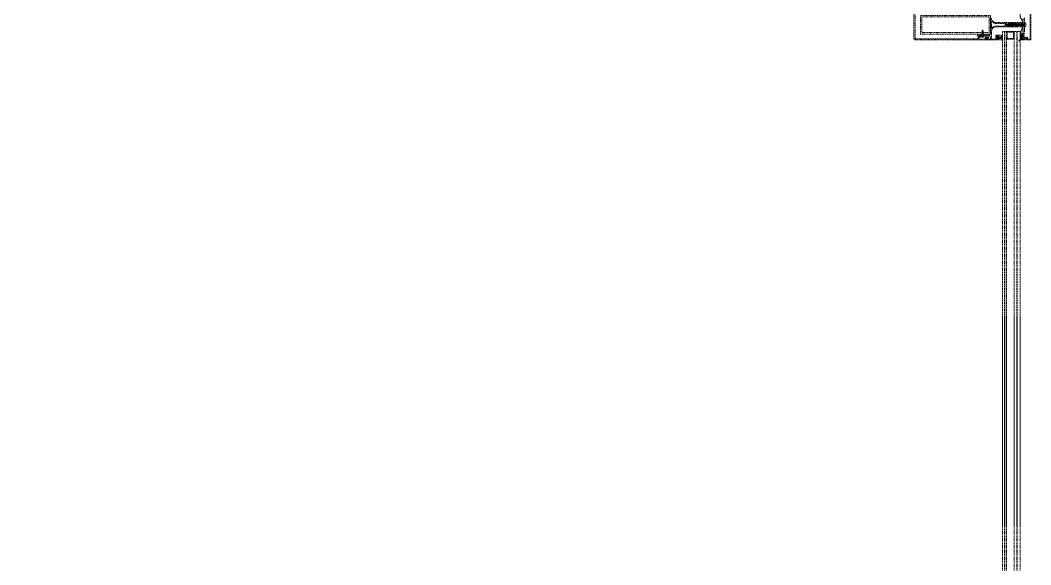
# Model space of a CAD drawing. Extents: x -1457 to 23780, y -2071 to 4205.
# Drawn here: x 16461.4 to 16677.5, y 1667.5 to 1784 of the extents above; entities that cross this region are included whole.
import ezdxf

# ---------------------------------------------------------------- set-up
doc = ezdxf.new("R2010")
doc.units = 0
doc.header["$MEASUREMENT"] = 0
doc.linetypes.add('HIDDEN', pattern=[0.375, 0.25, -0.125])
doc.layers.get('0').update_dxf_attribs({"color": 9, "lineweight": 9})
doc.layers.add('M-TEFRIS2-015', color=129, linetype='Continuous', lineweight=9)

# ---------------------------------------------------------------- blocks, each defined once
blk = doc.blocks.new('vid u')
at = {"lineweight": 5, "ltscale": 0.5}
for p, q in [((-18171.1, 6484.2), (-18170.1, 6484.5)), ((-18167.9, 6482.9), (-18171.1, 6484.2)), ((-18166.9, 6483.2), (-18171.1, 6484.2)), ((-18170.6, 6486.7), (-18169.6, 6487)), ((-18167.2, 6486), (-18170.6, 6486.7)), ((-18168.2, 6485.6), (-18170.6, 6486.7)), ((-18169.9, 6486.4), (-18170.1, 6485.9)), ((-18170.1, 6484.5), (-18170.1, 6485.8)), ((-18170.1, 6484.5), (-18166.9, 6483.2)), ((-18170.1, 6484.5), (-18166.9, 6483.2)), ((-18170.1, 6482), (-18170.1, 6483.8)), ((-18169, 6489), (-18169.6, 6487)), ((-18169.6, 6487), (-18167.2, 6486)), ((-18169, 6489), (-18168.5, 6486.6)), ((-18167.2, 6486), (-18168.2, 6485.6)), ((-18168.2, 6485.6), (-18167.9, 6485)), ((-18167.9, 6483.6), (-18167.9, 6484.9)), ((-18166.9, 6483.2), (-18167.9, 6482.9)), ((-18167.9, 6481.1), (-18167.9, 6482.9)), ((-18171.1, 6481.6), (-18170.1, 6482)), ((-18167.9, 6480.3), (-18171.1, 6481.6)), ((-18166.9, 6480.7), (-18171.1, 6481.6)), ((-18171.1, 6479.1), (-18170.1, 6479.4)), ((-18167.9, 6477.8), (-18171.1, 6479.1)), ((-18166.9, 6478.1), (-18171.1, 6479.1)), ((-18171.1, 6476.5), (-18170.1, 6476.9)), ((-18167.9, 6475.2), (-18171.1, 6476.5)), ((-18166.9, 6475.6), (-18171.1, 6476.5)), ((-18171.1, 6473.9), (-18170.1, 6474.3)), ((-18167.9, 6472.7), (-18171.1, 6473.9)), ((-18166.9, 6473), (-18171.1, 6473.9)), ((-18171.1, 6471.5), (-18170.1, 6471.9)), ((-18167.9, 6470.2), (-18171.1, 6471.5)), ((-18166.9, 6470.6), (-18171.1, 6471.5)), ((-18171.1, 6469.2), (-18170.1, 6469.6)), ((-18167.9, 6467.9), (-18171.1, 6469.2)), ((-18166.9, 6468.3), (-18171.1, 6469.2)), ((-18171.1, 6467), (-18170.1, 6467.3)), ((-18167.9, 6465.7), (-18171.1, 6467)), ((-18166.9, 6466.1), (-18171.1, 6467)), ((-18171.1, 6464.7), (-18170.1, 6465.1)), ((-18167.9, 6463.4), (-18171.1, 6464.7)), ((-18166.9, 6463.8), (-18171.1, 6464.7)), ((-18171.1, 6462.4), (-18170.1, 6462.8)), ((-18167.9, 6461.1), (-18171.1, 6462.4)), ((-18166.9, 6461.5), (-18171.1, 6462.4)), ((-18170.1, 6482), (-18166.9, 6480.7)), ((-18170.1, 6482), (-18166.9, 6480.7)), ((-18170.1, 6479.4), (-18170.1, 6481.2)), ((-18170.1, 6479.4), (-18166.9, 6478.1)), ((-18170.1, 6479.4), (-18166.9, 6478.1)), ((-18170.1, 6476.9), (-18170.1, 6478.7)), ((-18170.1, 6476.9), (-18166.9, 6475.6)), ((-18170.1, 6476.9), (-18166.9, 6475.6)), ((-18170.1, 6474.3), (-18170.1, 6476.1)), ((-18170.1, 6474.3), (-18166.9, 6473)), ((-18170.1, 6474.3), (-18166.9, 6473)), ((-18170.1, 6471.9), (-18170.1, 6473.5)), ((-18170.1, 6471.9), (-18166.9, 6470.6)), ((-18170.1, 6471.9), (-18166.9, 6470.6)), ((-18170.1, 6469.6), (-18170.1, 6471.1)), ((-18170.1, 6469.6), (-18166.9, 6468.3)), ((-18170.1, 6469.6), (-18166.9, 6468.3)), ((-18170.1, 6467.3), (-18170.1, 6468.9)), ((-18170.1, 6467.3), (-18166.9, 6466.1)), ((-18170.1, 6467.3), (-18166.9, 6466.1)), ((-18170.1, 6465.1), (-18170.1, 6466.6)), ((-18170.1, 6465.1), (-18166.9, 6463.8)), ((-18170.1, 6465.1), (-18166.9, 6463.8)), ((-18170.1, 6462.8), (-18170.1, 6464.4)), ((-18170.1, 6462.8), (-18166.9, 6461.5)), ((-18170.1, 6462.8), (-18166.9, 6461.5)), ((-18170.1, 6460.5), (-18170.1, 6462)), ((-18166.9, 6480.7), (-18167.9, 6480.3)), ((-18167.9, 6478.5), (-18167.9, 6480.3)), ((-18166.9, 6478.1), (-18167.9, 6477.8)), ((-18167.9, 6476), (-18167.9, 6477.8)), ((-18166.9, 6475.6), (-18167.9, 6475.2)), ((-18167.9, 6473.4), (-18167.9, 6475.2)), ((-18166.9, 6473), (-18167.9, 6472.7)), ((-18167.9, 6471), (-18167.9, 6472.7)), ((-18166.9, 6470.6), (-18167.9, 6470.2)), ((-18167.9, 6468.7), (-18167.9, 6470.2)), ((-18166.9, 6468.3), (-18167.9, 6467.9)), ((-18167.9, 6466.5), (-18167.9, 6467.9)), ((-18166.9, 6466.1), (-18167.9, 6465.7)), ((-18167.9, 6464.2), (-18167.9, 6465.7)), ((-18166.9, 6463.8), (-18167.9, 6463.4)), ((-18167.9, 6461.9), (-18167.9, 6463.4)), ((-18166.9, 6461.5), (-18167.9, 6461.1)), ((-18167.9, 6459.6), (-18167.9, 6461.1)), ((-18164.9, 6445.9), (-18173.1, 6445.9)), ((-18173.1, 6444.2), (-18173.1, 6445.9)), ((-18171.1, 6460.1), (-18170.1, 6460.5)), ((-18167.9, 6458.8), (-18171.1, 6460.1)), ((-18166.9, 6459.2), (-18171.1, 6460.1)), ((-18171.1, 6457.8), (-18170.1, 6458.2)), ((-18167.9, 6456.5), (-18171.1, 6457.8)), ((-18166.9, 6456.9), (-18171.1, 6457.8)), ((-18171.1, 6455.5), (-18170.1, 6455.9)), ((-18167.9, 6454.2), (-18171.1, 6455.5)), ((-18166.9, 6454.6), (-18171.1, 6455.5)), ((-18171.1, 6453.2), (-18170.1, 6453.6)), ((-18166.9, 6452.3), (-18171.1, 6453.2)), ((-18167.9, 6451.9), (-18171.1, 6453.2)), ((-18170.1, 6451.3), (-18171.1, 6450.9)), ((-18167.9, 6449.6), (-18171.1, 6450.9)), ((-18171.1, 6450.9), (-18166.9, 6450)), ((-18171.1, 6448.6), (-18170.1, 6449)), ((-18167.9, 6447.3), (-18171.1, 6448.6)), ((-18166.9, 6447.7), (-18171.1, 6448.6)), ((-18170.1, 6460.5), (-18166.9, 6459.2)), ((-18170.1, 6460.5), (-18166.9, 6459.2)), ((-18170.1, 6458.2), (-18170.1, 6459.7)), ((-18170.1, 6458.2), (-18166.9, 6456.9)), ((-18170.1, 6455.9), (-18170.1, 6457.4)), ((-18170.1, 6455.9), (-18166.9, 6454.6)), ((-18170.1, 6453.6), (-18170.1, 6455.1)), ((-18170.1, 6453.6), (-18166.9, 6452.3)), ((-18170.1, 6453.6), (-18166.9, 6452.3)), ((-18170.1, 6451.3), (-18170.1, 6452.8)), ((-18166.9, 6450), (-18170.1, 6451.3)), ((-18170.1, 6449), (-18170.1, 6450.5)), ((-18170.1, 6449), (-18166.9, 6447.7)), ((-18170.1, 6445.9), (-18170.1, 6448.2)), ((-18166.9, 6459.2), (-18167.9, 6458.8)), ((-18167.9, 6457.3), (-18167.9, 6458.8)), ((-18166.9, 6456.9), (-18167.9, 6456.5)), ((-18167.9, 6455), (-18167.9, 6456.5)), ((-18166.9, 6454.6), (-18167.9, 6454.2)), ((-18167.9, 6452.7), (-18167.9, 6454.2)), ((-18166.9, 6452.3), (-18167.9, 6451.9)), ((-18167.9, 6450.4), (-18167.9, 6451.9)), ((-18166.9, 6450), (-18167.9, 6449.6)), ((-18167.9, 6448.1), (-18167.9, 6449.6)), ((-18166.9, 6447.7), (-18167.9, 6447.3)), ((-18167.9, 6445.9), (-18167.9, 6447.3)), ((-18164.9, 6444.2), (-18164.9, 6445.9))]:
    blk.add_line(p, q, dxfattribs=at)
blk.add_lwpolyline([(-18169.6, 6442.8), (-18169.1, 6443.2), (-18168.9, 6443.2), (-18168.4, 6442.8)], dxfattribs=at)
for centre, radius, start, end in [((-18169.9, 6485.8), 0.2, 155.3251, 180), ((-18168.1, 6484.9), 0.2, 0, 19.1116), ((-18168.6, 6450.7), 7.89, 234.7573, 262.4905), ((-18169.5, 6450.7), 7.89, 277.5095, 305.2427)]:
    blk.add_arc(centre, radius, start, end, dxfattribs=at)

msp = doc.modelspace()

# ---------------------------------------------------------------- hatches: boundary and pattern name
at = {"layer": 'M-TEFRIS2-015', "linetype": 'HIDDEN', "lineweight": 0}
h = msp.add_hatch(dxfattribs=at)
h.set_pattern_fill('LINE', color=256, scale=0.666667, angle=585, style=0)
h.set_pattern_definition([(225, (16796.09187, 1837.08257), (-0.058925565, 0.058925565), [])])
edge = h.paths.add_edge_path()
edge.add_arc((16675.52, 1779.28), 0.625, 112.6612, 152.8, ccw=False)
edge.add_arc((16675.2, 1780), 0.162, -62.96, -0.1027)
edge.add_line((16675.36, 1780), (16675.36, 1780.08))
edge.add_line((16675.36, 1780.08), (16675.36, 1780.09))
edge.add_line((16675.36, 1780.09), (16675.36, 1780.1))
edge.add_line((16675.36, 1780.1), (16675.36, 1780.11))
edge.add_line((16675.36, 1780.11), (16675.36, 1780.11))
edge.add_line((16675.36, 1780.11), (16675.35, 1780.12))
edge.add_line((16675.35, 1780.12), (16675.35, 1780.13))
edge.add_line((16675.35, 1780.13), (16675.34, 1780.13))
edge.add_line((16675.34, 1780.13), (16675.34, 1780.14))
edge.add_line((16675.34, 1780.14), (16675.33, 1780.14))
edge.add_line((16675.33, 1780.14), (16675.31, 1780.14))
edge.add_line((16675.31, 1780.14), (16675.24, 1780.14))
edge.add_line((16675.24, 1780.14), (16675.23, 1780.14))
edge.add_line((16675.23, 1780.14), (16675.23, 1780.14))
edge.add_line((16675.23, 1780.14), (16675.23, 1780.14))
edge.add_line((16675.23, 1780.14), (16675.23, 1780.14))
edge.add_line((16675.23, 1780.14), (16675.22, 1780.15))
edge.add_line((16675.22, 1780.15), (16675.22, 1780.15))
edge.add_line((16675.22, 1780.15), (16675.22, 1780.15))
edge.add_line((16675.22, 1780.15), (16675.22, 1780.16))
edge.add_line((16675.22, 1780.16), (16675.22, 1780.16))
edge.add_line((16675.22, 1780.16), (16675.22, 1780.24))
edge.add_line((16675.22, 1780.24), (16675.22, 1780.24))
edge.add_line((16675.22, 1780.24), (16675.22, 1780.25))
edge.add_line((16675.22, 1780.25), (16675.22, 1780.25))
edge.add_line((16675.22, 1780.25), (16675.22, 1780.25))
edge.add_line((16675.22, 1780.25), (16675.22, 1780.26))
edge.add_line((16675.22, 1780.26), (16675.23, 1780.26))
edge.add_line((16675.23, 1780.26), (16675.23, 1780.26))
edge.add_line((16675.23, 1780.26), (16675.23, 1780.26))
edge.add_line((16675.23, 1780.26), (16675.24, 1780.26))
edge.add_line((16675.24, 1780.26), (16675.31, 1780.26))
edge.add_line((16675.31, 1780.26), (16675.32, 1780.26))
edge.add_line((16675.32, 1780.26), (16675.33, 1780.26))
edge.add_line((16675.33, 1780.26), (16675.34, 1780.27))
edge.add_line((16675.34, 1780.27), (16675.34, 1780.27))
edge.add_line((16675.34, 1780.27), (16675.35, 1780.28))
edge.add_line((16675.35, 1780.28), (16675.35, 1780.28))
edge.add_line((16675.35, 1780.28), (16675.36, 1780.29))
edge.add_line((16675.36, 1780.29), (16675.36, 1780.3))
edge.add_line((16675.36, 1780.3), (16675.36, 1780.31))
edge.add_line((16675.36, 1780.31), (16675.36, 1780.32))
edge.add_line((16675.36, 1780.32), (16675.36, 1780.33))
edge.add_line((16675.36, 1780.33), (16675.36, 1780.33))
edge.add_line((16675.36, 1780.33), (16675.35, 1780.34))
edge.add_line((16675.35, 1780.34), (16675.35, 1780.35))
edge.add_line((16675.35, 1780.35), (16675.34, 1780.35))
edge.add_line((16675.34, 1780.35), (16675.34, 1780.36))
edge.add_line((16675.34, 1780.36), (16675.33, 1780.36))
edge.add_line((16675.33, 1780.36), (16675.31, 1780.36))
edge.add_line((16675.31, 1780.36), (16675.24, 1780.36))
edge.add_line((16675.24, 1780.36), (16675.23, 1780.36))
edge.add_line((16675.23, 1780.36), (16675.23, 1780.36))
edge.add_line((16675.23, 1780.36), (16675.23, 1780.36))
edge.add_line((16675.23, 1780.36), (16675.23, 1780.36))
edge.add_line((16675.23, 1780.36), (16675.22, 1780.37))
edge.add_line((16675.22, 1780.37), (16675.22, 1780.37))
edge.add_line((16675.22, 1780.37), (16675.22, 1780.37))
edge.add_line((16675.22, 1780.37), (16675.22, 1780.38))
edge.add_line((16675.22, 1780.38), (16675.22, 1780.38))
edge.add_line((16675.22, 1780.38), (16675.22, 1780.46))
edge.add_line((16675.22, 1780.46), (16675.22, 1780.46))
edge.add_line((16675.22, 1780.46), (16675.22, 1780.47))
edge.add_line((16675.22, 1780.47), (16675.22, 1780.47))
edge.add_line((16675.22, 1780.47), (16675.22, 1780.47))
edge.add_line((16675.22, 1780.47), (16675.22, 1780.48))
edge.add_line((16675.22, 1780.48), (16675.23, 1780.48))
edge.add_line((16675.23, 1780.48), (16675.23, 1780.48))
edge.add_line((16675.23, 1780.48), (16675.23, 1780.48))
edge.add_line((16675.23, 1780.48), (16675.24, 1780.48))
edge.add_line((16675.24, 1780.48), (16675.31, 1780.48))
edge.add_line((16675.31, 1780.48), (16675.32, 1780.48))
edge.add_line((16675.32, 1780.48), (16675.33, 1780.48))
edge.add_line((16675.33, 1780.48), (16675.34, 1780.49))
edge.add_line((16675.34, 1780.49), (16675.34, 1780.49))
edge.add_line((16675.34, 1780.49), (16675.35, 1780.5))
edge.add_line((16675.35, 1780.5), (16675.35, 1780.5))
edge.add_line((16675.35, 1780.5), (16675.36, 1780.51))
edge.add_line((16675.36, 1780.51), (16675.36, 1780.52))
edge.add_line((16675.36, 1780.52), (16675.36, 1780.53))
edge.add_line((16675.36, 1780.53), (16675.36, 1780.54))
edge.add_line((16675.36, 1780.54), (16675.36, 1780.55))
edge.add_line((16675.36, 1780.55), (16675.36, 1780.55))
edge.add_line((16675.36, 1780.55), (16675.35, 1780.56))
edge.add_line((16675.35, 1780.56), (16675.35, 1780.57))
edge.add_line((16675.35, 1780.57), (16675.34, 1780.57))
edge.add_line((16675.34, 1780.57), (16675.34, 1780.58))
edge.add_line((16675.34, 1780.58), (16675.33, 1780.58))
edge.add_line((16675.33, 1780.58), (16675.31, 1780.58))
edge.add_line((16675.31, 1780.58), (16675.24, 1780.58))
edge.add_line((16675.24, 1780.58), (16675.23, 1780.58))
edge.add_line((16675.23, 1780.58), (16675.23, 1780.58))
edge.add_line((16675.23, 1780.58), (16675.23, 1780.58))
edge.add_line((16675.23, 1780.58), (16675.23, 1780.58))
edge.add_line((16675.23, 1780.58), (16675.22, 1780.59))
edge.add_line((16675.22, 1780.59), (16675.22, 1780.59))
edge.add_line((16675.22, 1780.59), (16675.22, 1780.59))
edge.add_line((16675.22, 1780.59), (16675.22, 1780.6))
edge.add_line((16675.22, 1780.6), (16675.22, 1780.6))
edge.add_line((16675.22, 1780.6), (16675.22, 1780.68))
edge.add_line((16675.22, 1780.68), (16675.22, 1780.68))
edge.add_line((16675.22, 1780.68), (16675.22, 1780.69))
edge.add_line((16675.22, 1780.69), (16675.22, 1780.69))
edge.add_line((16675.22, 1780.69), (16675.22, 1780.69))
edge.add_line((16675.22, 1780.69), (16675.22, 1780.7))
edge.add_line((16675.22, 1780.7), (16675.23, 1780.7))
edge.add_line((16675.23, 1780.7), (16675.23, 1780.7))
edge.add_line((16675.23, 1780.7), (16675.23, 1780.7))
edge.add_line((16675.23, 1780.7), (16675.24, 1780.7))
edge.add_line((16675.24, 1780.7), (16675.31, 1780.7))
edge.add_line((16675.31, 1780.7), (16675.32, 1780.7))
edge.add_line((16675.32, 1780.7), (16675.33, 1780.7))
edge.add_line((16675.33, 1780.7), (16675.34, 1780.71))
edge.add_line((16675.34, 1780.71), (16675.34, 1780.71))
edge.add_line((16675.34, 1780.71), (16675.35, 1780.72))
edge.add_line((16675.35, 1780.72), (16675.35, 1780.72))
edge.add_line((16675.35, 1780.72), (16675.36, 1780.73))
edge.add_line((16675.36, 1780.73), (16675.36, 1780.74))
edge.add_line((16675.36, 1780.74), (16675.36, 1780.75))
edge.add_line((16675.36, 1780.75), (16675.36, 1780.76))
edge.add_line((16675.36, 1780.76), (16675.36, 1780.77))
edge.add_line((16675.36, 1780.77), (16675.36, 1780.77))
edge.add_line((16675.36, 1780.77), (16675.35, 1780.78))
edge.add_line((16675.35, 1780.78), (16675.35, 1780.79))
edge.add_line((16675.35, 1780.79), (16675.34, 1780.79))
edge.add_line((16675.34, 1780.79), (16675.34, 1780.8))
edge.add_line((16675.34, 1780.8), (16675.33, 1780.8))
edge.add_line((16675.33, 1780.8), (16675.31, 1780.8))
edge.add_line((16675.31, 1780.8), (16675.24, 1780.8))
edge.add_line((16675.24, 1780.8), (16675.23, 1780.8))
edge.add_line((16675.23, 1780.8), (16675.23, 1780.8))
edge.add_line((16675.23, 1780.8), (16675.23, 1780.8))
edge.add_line((16675.23, 1780.8), (16675.23, 1780.8))
edge.add_line((16675.23, 1780.8), (16675.22, 1780.81))
edge.add_line((16675.22, 1780.81), (16675.22, 1780.81))
edge.add_line((16675.22, 1780.81), (16675.22, 1780.81))
edge.add_line((16675.22, 1780.81), (16675.22, 1780.82))
edge.add_line((16675.22, 1780.82), (16675.22, 1780.82))
edge.add_line((16675.22, 1780.82), (16675.22, 1780.9))
edge.add_line((16675.22, 1780.9), (16675.22, 1780.9))
edge.add_line((16675.22, 1780.9), (16675.22, 1780.91))
edge.add_line((16675.22, 1780.91), (16675.22, 1780.91))
edge.add_line((16675.22, 1780.91), (16675.22, 1780.91))
edge.add_line((16675.22, 1780.91), (16675.22, 1780.92))
edge.add_line((16675.22, 1780.92), (16675.23, 1780.92))
edge.add_line((16675.23, 1780.92), (16675.23, 1780.92))
edge.add_line((16675.23, 1780.92), (16675.23, 1780.92))
edge.add_line((16675.23, 1780.92), (16675.24, 1780.92))
edge.add_line((16675.24, 1780.92), (16675.49, 1780.92))
edge.add_arc((16675.49, 1780.89), 0.03, 0, 90, ccw=False)
edge.add_line((16675.52, 1780.89), (16675.52, 1780.71))
edge.add_line((16675.52, 1780.71), (16675.69, 1780.71))
edge.add_line((16675.69, 1780.71), (16675.71, 1780.78))
edge.add_arc((16675.76, 1780.77), 0.05, 57.9606, 165.4015, ccw=False)
edge.add_arc((16675.73, 1780.73), 0.1, 26.3878, 57.9606, ccw=False)
edge.add_arc((16675.23, 1780.48), 0.662, -26.3878, 26.3878, ccw=False)
edge.add_arc((16675.73, 1780.23), 0.1, -57.9606, -26.3878, ccw=False)
edge.add_arc((16675.76, 1780.18), 0.05, -165.4015, -57.9606, ccw=False)
edge.add_line((16675.71, 1780.17), (16675.69, 1780.25))
edge.add_line((16675.69, 1780.25), (16675.52, 1780.25))
edge.add_line((16675.52, 1780.25), (16675.52, 1779.83))
edge.add_arc((16675.47, 1779.83), 0.05, -76.8402, 0, ccw=False)
edge.add_arc((16675.62, 1779.03), 0.763, 100.8798, 141.3382)
edge.add_arc((16675.01, 1779.55), 0.0486, -195.4317, -63.0293, ccw=False)
edge = h.paths.add_edge_path(flags=16)
edge.add_arc((16675.72, 1780.38), 0.03, -90, -10.824, ccw=False)
edge.add_line((16675.72, 1780.35), (16675.55, 1780.35))
edge.add_arc((16675.55, 1780.38), 0.03, -180, -90, ccw=False)
edge.add_line((16675.52, 1780.38), (16675.52, 1780.58))
edge.add_arc((16675.55, 1780.58), 0.03, 90, 180, ccw=False)
edge.add_line((16675.55, 1780.61), (16675.72, 1780.61))
edge.add_arc((16675.72, 1780.58), 0.03, 10.824, 90, ccw=False)
edge.add_arc((16675.19, 1780.48), 0.562, -10.824, 10.824, ccw=False)

# ---------------------------------------------------------------- linework, layer by layer
for p, q in [((16673.32, 1783.13), (16673.32, 1783.18)), ((16673.32, 1782.82), (16673.32, 1782.87)), ((16673.71, 1783.08), (16673.37, 1783.08)), ((16673.37, 1782.92), (16673.71, 1782.92)), ((16673.42, 1783.28), (16673.47, 1783.28)), ((16673.47, 1782.72), (16673.42, 1782.72)), ((16673.47, 1783.28), (16673.47, 1783.23)), ((16673.47, 1783.23), (16673.61, 1783.23)), ((16673.61, 1782.77), (16673.47, 1782.77)), ((16673.47, 1782.77), (16673.47, 1782.72)), ((16673.71, 1783.33), (16673.71, 1783.4)), ((16673.71, 1782.92), (16673.71, 1783.08)), ((16673.71, 1782.6), (16673.71, 1782.67)), ((16673.76, 1783.45), (16675.85, 1783.45)), ((16673.91, 1782.8), (16673.91, 1783.2)), ((16673.96, 1783.25), (16675.09, 1783.25)), ((16675.09, 1782.75), (16673.96, 1782.75)), ((16675.14, 1783.2), (16675.14, 1782.8)), ((16675.34, 1783.22), (16675.34, 1782.78)), ((16675.42, 1783.25), (16675.37, 1783.25)), ((16675.37, 1782.75), (16675.42, 1782.75)), ((16675.5, 1783.31), (16675.46, 1783.26)), ((16675.46, 1782.74), (16675.5, 1782.69)), ((16675.67, 1783.31), (16675.5, 1783.31)), ((16675.5, 1782.69), (16675.67, 1782.69)), ((16675.7, 1783.25), (16675.7, 1783.28)), ((16675.78, 1783.25), (16675.7, 1783.25)), ((16675.7, 1782.72), (16675.7, 1782.75)), ((16675.7, 1782.75), (16675.78, 1782.75)), ((16675.72, 1782.75), (16675.7, 1782.73)), ((16675.89, 1783.34), (16675.82, 1783.26)), ((16675.82, 1782.74), (16675.89, 1782.66)), ((16675.9, 1783.4), (16675.9, 1783.37)), ((16666.93, 1780.44), (16666.93, 1780.55)), ((16667.48, 1780.55), (16666.93, 1780.55)), ((16667.06, 1781.52), (16667.35, 1781.57)), ((16667.35, 1781.56), (16667.06, 1781.51)), ((16667.09, 1781.54), (16667.06, 1781.52)), ((16667.06, 1781.52), (16667.06, 1781.51)), ((16667.06, 1781.51), (16667.09, 1781.49)), ((16667.35, 1781.47), (16667.06, 1781.42)), ((16667.06, 1781.43), (16667.35, 1781.47)), ((16667.09, 1781.45), (16667.06, 1781.43)), ((16667.06, 1781.42), (16667.06, 1781.43)), ((16667.06, 1781.42), (16667.09, 1781.4)), ((16667.06, 1781.33), (16667.35, 1781.38)), ((16667.35, 1781.37), (16667.06, 1781.32)), ((16667.09, 1781.35), (16667.06, 1781.33)), ((16667.06, 1781.32), (16667.06, 1781.33)), ((16667.06, 1781.32), (16667.09, 1781.3)), ((16667.06, 1781.23), (16667.35, 1781.28)), ((16667.35, 1781.27), (16667.06, 1781.22)), ((16667.09, 1781.25), (16667.06, 1781.23)), ((16667.06, 1781.22), (16667.06, 1781.23)), ((16667.06, 1781.22), (16667.09, 1781.2)), ((16667.35, 1781.18), (16667.06, 1781.13)), ((16667.06, 1781.14), (16667.35, 1781.18)), ((16667.09, 1781.16), (16667.06, 1781.14)), ((16667.06, 1781.14), (16667.06, 1781.13)), ((16667.06, 1781.13), (16667.09, 1781.11)), ((16667.06, 1781.04), (16667.35, 1781.09)), ((16667.35, 1781.08), (16667.06, 1781.03)), ((16667.09, 1781.06), (16667.06, 1781.04)), ((16667.06, 1781.03), (16667.06, 1781.04)), ((16667.06, 1781.03), (16667.09, 1781.01)), ((16667.06, 1780.94), (16667.35, 1780.99)), ((16667.35, 1780.98), (16667.06, 1780.93)), ((16667.09, 1780.96), (16667.06, 1780.94)), ((16667.06, 1780.94), (16667.06, 1780.93)), ((16667.06, 1780.93), (16667.09, 1780.91)), ((16667.06, 1780.85), (16667.35, 1780.89)), ((16667.35, 1780.89), (16667.06, 1780.84)), ((16667.09, 1780.87), (16667.06, 1780.85)), ((16667.06, 1780.85), (16667.06, 1780.84)), ((16667.06, 1780.84), (16667.09, 1780.82)), ((16667.06, 1780.75), (16667.35, 1780.8)), ((16667.35, 1780.79), (16667.06, 1780.74)), ((16667.09, 1780.77), (16667.06, 1780.75)), ((16667.06, 1780.75), (16667.06, 1780.74)), ((16667.06, 1780.74), (16667.09, 1780.72)), ((16667.06, 1780.65), (16667.35, 1780.7)), ((16667.35, 1780.69), (16667.06, 1780.65)), ((16667.09, 1780.67), (16667.06, 1780.65)), ((16667.06, 1780.65), (16667.06, 1780.65)), ((16667.06, 1780.65), (16667.09, 1780.63)), ((16667.06, 1780.56), (16667.35, 1780.61)), ((16667.35, 1780.6), (16667.06, 1780.55)), ((16667.09, 1780.58), (16667.06, 1780.56)), ((16667.06, 1780.56), (16667.06, 1780.55)), ((16667.12, 1781.64), (16667.09, 1781.62)), ((16667.09, 1781.62), (16667.18, 1781.64)), ((16667.16, 1781.63), (16667.09, 1781.61)), ((16667.09, 1781.62), (16667.09, 1781.61)), ((16667.09, 1781.61), (16667.11, 1781.6)), ((16667.11, 1781.6), (16667.09, 1781.56)), ((16667.32, 1781.59), (16667.09, 1781.54)), ((16667.09, 1781.56), (16667.09, 1781.54)), ((16667.32, 1781.49), (16667.09, 1781.45)), ((16667.09, 1781.49), (16667.09, 1781.45)), ((16667.09, 1781.4), (16667.32, 1781.45)), ((16667.32, 1781.4), (16667.09, 1781.35)), ((16667.09, 1781.4), (16667.09, 1781.35)), ((16667.09, 1781.3), (16667.32, 1781.35)), ((16667.09, 1781.25), (16667.09, 1781.3)), ((16667.32, 1781.3), (16667.09, 1781.25)), ((16667.09, 1781.2), (16667.32, 1781.25)), ((16667.32, 1781.2), (16667.09, 1781.16)), ((16667.09, 1781.2), (16667.09, 1781.16)), ((16667.09, 1781.11), (16667.32, 1781.16)), ((16667.09, 1781.11), (16667.09, 1781.06)), ((16667.32, 1781.11), (16667.09, 1781.06)), ((16667.09, 1781.01), (16667.32, 1781.06)), ((16667.09, 1780.82), (16667.09, 1781.01)), ((16667.32, 1781.01), (16667.09, 1780.96)), ((16667.09, 1780.91), (16667.32, 1780.96)), ((16667.32, 1780.91), (16667.09, 1780.87)), ((16667.09, 1780.91), (16667.09, 1780.87)), ((16667.09, 1780.82), (16667.32, 1780.87)), ((16667.32, 1780.82), (16667.09, 1780.77)), ((16667.09, 1780.82), (16667.09, 1780.77)), ((16667.09, 1780.72), (16667.32, 1780.77)), ((16667.09, 1780.72), (16667.09, 1780.67)), ((16667.32, 1780.72), (16667.09, 1780.67)), ((16667.09, 1780.63), (16667.32, 1780.67)), ((16667.09, 1780.63), (16667.09, 1780.58)), ((16667.32, 1780.63), (16667.09, 1780.58)), ((16667.11, 1781.6), (16667.27, 1781.69)), ((16667.2, 1781.82), (16667.12, 1781.64)), ((16667.27, 1781.69), (16667.12, 1781.64)), ((16667.18, 1781.64), (16667.16, 1781.63)), ((16667.19, 1780.55), (16667.32, 1780.58)), ((16667.21, 1781.83), (16667.2, 1781.82)), ((16667.22, 1781.82), (16667.21, 1781.83)), ((16667.31, 1781.59), (16667.22, 1781.82)), ((16667.32, 1781.59), (16667.31, 1781.59)), ((16667.35, 1781.57), (16667.32, 1781.59)), ((16667.32, 1781.54), (16667.35, 1781.56)), ((16667.32, 1781.49), (16667.32, 1781.54)), ((16667.35, 1781.47), (16667.32, 1781.49)), ((16667.32, 1781.45), (16667.35, 1781.47)), ((16667.32, 1781.45), (16667.35, 1781.47)), ((16667.32, 1781.4), (16667.32, 1781.45)), ((16667.35, 1781.38), (16667.32, 1781.4)), ((16667.32, 1781.35), (16667.35, 1781.37)), ((16667.32, 1781.35), (16667.35, 1781.37)), ((16667.32, 1781.3), (16667.32, 1781.35)), ((16667.35, 1781.28), (16667.32, 1781.3)), ((16667.32, 1781.25), (16667.35, 1781.27)), ((16667.32, 1781.25), (16667.35, 1781.27)), ((16667.32, 1781.25), (16667.32, 1781.2)), ((16667.35, 1781.18), (16667.32, 1781.2)), ((16667.32, 1781.16), (16667.35, 1781.18)), ((16667.32, 1781.16), (16667.35, 1781.18)), ((16667.32, 1781.11), (16667.32, 1781.16)), ((16667.35, 1781.09), (16667.32, 1781.11)), ((16667.32, 1781.06), (16667.35, 1781.08)), ((16667.32, 1781.06), (16667.35, 1781.08)), ((16667.32, 1781.01), (16667.32, 1781.06)), ((16667.32, 1781.01), (16667.32, 1781.06)), ((16667.35, 1780.99), (16667.32, 1781.01)), ((16667.32, 1780.96), (16667.35, 1780.98)), ((16667.32, 1780.96), (16667.35, 1780.98)), ((16667.32, 1780.96), (16667.32, 1780.77)), ((16667.32, 1780.91), (16667.32, 1780.96)), ((16667.32, 1780.91), (16667.32, 1780.96)), ((16667.35, 1780.89), (16667.32, 1780.91)), ((16667.32, 1780.87), (16667.35, 1780.89)), ((16667.32, 1780.87), (16667.35, 1780.89)), ((16667.32, 1780.82), (16667.32, 1780.87)), ((16667.32, 1780.82), (16667.32, 1780.87)), ((16667.35, 1780.8), (16667.32, 1780.82)), ((16667.32, 1780.77), (16667.35, 1780.79)), ((16667.32, 1780.77), (16667.35, 1780.79)), ((16667.32, 1780.72), (16667.32, 1780.77)), ((16667.35, 1780.7), (16667.32, 1780.72)), ((16667.32, 1780.67), (16667.35, 1780.69)), ((16667.32, 1780.67), (16667.35, 1780.69)), ((16667.32, 1780.67), (16667.32, 1780.63)), ((16667.35, 1780.61), (16667.32, 1780.63)), ((16667.32, 1780.58), (16667.35, 1780.6)), ((16667.32, 1780.58), (16667.35, 1780.6)), ((16667.32, 1780.58), (16667.32, 1780.55)), ((16667.35, 1781.56), (16667.35, 1781.57)), ((16667.35, 1781.47), (16667.35, 1781.47)), ((16667.35, 1781.37), (16667.35, 1781.38)), ((16667.35, 1781.27), (16667.35, 1781.28)), ((16667.35, 1781.18), (16667.35, 1781.18)), ((16667.35, 1781.08), (16667.35, 1781.09)), ((16667.35, 1780.98), (16667.35, 1780.99)), ((16667.35, 1780.89), (16667.35, 1780.89)), ((16667.35, 1780.79), (16667.35, 1780.8)), ((16667.35, 1780.69), (16667.35, 1780.7)), ((16667.35, 1780.6), (16667.35, 1780.61)), ((16667.48, 1780.44), (16667.48, 1780.55)), ((16671.45, 1781.53), (16675.2, 1781.53)), ((16671.45, 1781.53), (16671.45, 1675.74)), ((16671.85, 1781.53), (16671.85, 1675.74)), ((16671.92, 1781.53), (16671.92, 1675.74)), ((16672.32, 1781.53), (16672.32, 1675.74)), ((16675.85, 1782.55), (16673.76, 1782.55)), ((16673.92, 1781.53), (16673.92, 1675.74)), ((16674.52, 1781.53), (16674.52, 1675.74)), ((16674.6, 1781.53), (16674.6, 1675.74)), ((16675.2, 1781.53), (16675.2, 1675.74)), ((16675.9, 1782.63), (16675.9, 1782.6)), ((16671.45, 1551.47), (16671.45, 1720.3)), ((16671.85, 1551.47), (16671.85, 1720.3)), ((16671.92, 1551.47), (16671.92, 1720.3)), ((16672.32, 1551.47), (16672.32, 1720.3)), ((16673.92, 1551.47), (16673.92, 1720.3)), ((16674.52, 1551.47), (16674.52, 1720.3)), ((16674.6, 1551.47), (16674.6, 1720.3)), ((16675.2, 1551.47), (16675.2, 1720.3))]:
    msp.add_line(p, q, dxfattribs=at)
for points in [[(13074.5, 1250.48, -0.146575), (16650.5, 2301.36, -0.146575)], [(13074.5, 1209.1, -0.147553), (16652.5, 2266.71)], [(13055.87, 1124.03, -0.149972), (16650.5, 2206.09)], [(13124.69, 1100.45), (13117.7, 1111.05, -0.146397), (16605.5, 2161.14), (16605.5, 2148.44, 0.146396), (13124.69, 1100.45, 3.321415)], [(16671.49, 2158.03, 0.152192), (13054.42, 1065.28, 0.152192)], [(16652.8, 1785.95), (16652.8, 1780.05), (16652.8, 1780.05, 0.414214), (16652.9, 1779.95), (16666.21, 1779.95), (16666.21, 1780.36, -0.267949), (16666.22, 1780.38), (16666.47, 1780.53, -0.131652), (16666.49, 1780.53), (16666.62, 1780.53, -0.131652), (16666.63, 1780.53), (16666.81, 1780.42, -0.267949), (16666.83, 1780.4), (16666.83, 1780.36, -0.414214), (16666.8, 1780.33), (16666.53, 1780.33), (16666.41, 1780.26), (16666.41, 1779.9), (16667.71, 1779.9), (16667.71, 1780.25, -0.414214), (16667.76, 1780.3), (16668.39, 1780.3, -0.650971), (16668.42, 1780.22), (16668.27, 1780.05, -0.508142), (16668.22, 1780.06), (16668.19, 1780.12), (16667.91, 1780.12), (16667.91, 1779.95, -0.432363), (16668, 1779.85), (16668, 1779.78, -0.477393), (16667.98, 1779.75), (16652.8, 1779.75, -0.414214), (16652.5, 1780.05), (16652.5, 1780.05), (16652.5, 1785.95, -0.414214)], [(16668.91, 1784.95), (16668.91, 1783), (16668.91, 1781.05, -0.414214), (16668.61, 1780.75), (16668.11, 1780.75), (16668, 1780.8), (16666.07, 1780.8, 0.767327), (16666.05, 1780.74), (16666.39, 1780.55), (16667.18, 1780.55), (16667.21, 1780.58), (16667.24, 1780.55), (16668.61, 1780.55, -0.414214), (16668.91, 1780.25), (16668.91, 1780.03, -0.414214), (16668.81, 1779.93), (16668.16, 1779.93), (16668.16, 1780.07, 0.414214), (16668.13, 1780.1), (16668.11, 1780.1, 0.414214), (16668.01, 1780), (16668.01, 1779.78, 0.414214), (16668.04, 1779.75), (16669.11, 1779.75), (16670.58, 1779.75, 0.414214), (16670.61, 1779.78), (16670.61, 1779.95, 0.414214), (16670.51, 1780.05), (16670.49, 1780.05), (16670.49, 1779.9), (16670.19, 1779.9), (16670.19, 1780.22), (16670.16, 1780.25), (16670.19, 1780.28), (16670.19, 1780.6), (16670.49, 1780.6), (16670.49, 1780.45), (16670.51, 1780.45, 0.414214), (16670.61, 1780.55), (16670.61, 1780.65, 0.414214), (16670.51, 1780.75), (16670.19, 1780.75, 0.414214), (16670.03, 1780.59), (16670.03, 1780.03, -0.414214), (16669.93, 1779.93), (16669.21, 1779.93, -0.414214), (16669.11, 1780.03), (16669.11, 1781.6, -0.414214), (16670.06, 1782.55), (16672.74, 1782.55), (16672.77, 1782.58), (16672.8, 1782.55), (16673.66, 1782.55, 0.414214), (16673.71, 1782.6), (16673.71, 1782.63, 0.198912), (16673.69, 1782.66), (16673.62, 1782.74, 0.198912), (16673.58, 1782.75), (16673.51, 1782.75), (16673.51, 1782.72, -0.414214), (16673.48, 1782.69), (16673.31, 1782.69), (16673.26, 1782.74, 0.198912), (16673.22, 1782.75), (16673.15, 1782.75), (16673.15, 1782.72, -0.414214), (16673.12, 1782.69), (16672.95, 1782.69), (16672.9, 1782.74, 0.198912), (16672.86, 1782.75), (16672.74, 1782.75, -0.414214), (16672.71, 1782.78), (16672.71, 1783), (16672.71, 1783.22, -0.414214), (16672.74, 1783.25), (16672.86, 1783.25, 0.198912), (16672.9, 1783.26), (16672.95, 1783.31), (16673.12, 1783.31, -0.414214), (16673.15, 1783.28), (16673.15, 1783.25), (16673.22, 1783.25, 0.198912), (16673.26, 1783.26), (16673.31, 1783.31), (16673.48, 1783.31, -0.414214), (16673.51, 1783.28), (16673.51, 1783.25), (16673.58, 1783.25, 0.198912), (16673.62, 1783.26), (16673.69, 1783.34, 0.198912), (16673.71, 1783.37), (16673.71, 1783.4, 0.414214), (16673.66, 1783.45), (16672.8, 1783.45), (16672.77, 1783.42), (16672.74, 1783.45), (16670.06, 1783.45, -0.414214), (16669.11, 1784.4)], [(16675.2, 1779.75), (16675.25, 1779.75), (16675.25, 1780.55, -0.10228), (16675.52, 1781.84, 0.152313), (16675.88, 1783, 0.152313), (16675.52, 1784.16, -0.159108), (16675.25, 1784.84), (16675.25, 1786.02), (16675.2, 1786.02), (16675.2, 1784.84, 0.158967), (16675.48, 1784.13, -0.152054), (16675.83, 1783, -0.152944), (16675.48, 1781.87, 0.10266), (16675.2, 1780.55), (16675.2, 1779.75)], [(16675.88, 1784.3), (16675.88, 1781.7), (16675.81, 1781.7, 0.414214), (16675.78, 1781.67), (16675.78, 1781.58, 0.414214), (16675.81, 1781.55), (16675.88, 1781.55), (16675.88, 1781), (16675.63, 1781), (16675.63, 1781.12, 0.414214), (16675.6, 1781.15), (16675.53, 1781.15, 0.414214), (16675.48, 1781.1), (16675.48, 1780.75, 0.414214), (16675.53, 1780.7), (16675.6, 1780.7, 0.414214), (16675.63, 1780.73), (16675.63, 1780.85), (16675.88, 1780.85), (16675.88, 1780.12), (16675.63, 1780.05), (16675.63, 1780.17, 0.414214), (16675.6, 1780.2), (16675.53, 1780.2, 0.414214), (16675.48, 1780.15), (16675.48, 1779.95, 0.493145), (16675.57, 1779.88), (16676.07, 1780.02), (16676.12, 1779.93, 0.414214), (16676.16, 1779.91), (16676.54, 1780.13, 1), (16676.46, 1780.26), (16676.18, 1780.1), (16676.08, 1780.29), (16676.08, 1781.45), (16676.17, 1781.54, 0.198912), (16676.18, 1781.56), (16676.18, 1782.17), (16676.15, 1782.2), (16676.18, 1782.23), (16676.18, 1783), (16676.18, 1783.77), (16676.15, 1783.8), (16676.18, 1783.83), (16676.18, 1784.44, 0.198912)]]:
    msp.add_lwpolyline(points, format="xyb", dxfattribs=at)
for points in [[(16653.91, 1785), (16653.91, 1781), (16668.91, 1781), (16668.91, 1785)], [(16654.21, 1784.7), (16654.21, 1781.3), (16668.61, 1781.3), (16668.61, 1784.7)], [(16673.92, 1781.53), (16672.32, 1781.53), (16672.32, 1779.93), (16673.92, 1779.93)], [(16673.82, 1781.43), (16672.42, 1781.43), (16672.42, 1780.03), (16673.82, 1780.03)]]:
    msp.add_lwpolyline(points, close=True, dxfattribs=at)
for points in [[(16677.35, 1786.1), (16676.78, 1786.1), (16676.78, 1785.78, -1), (16676.63, 1785.78), (16676.63, 1786.1), (16676.15, 1786.1), (16676.1, 1786.02, -0.339454), (16676.07, 1786), (16675.54, 1786.14, -0.876976), (16675.55, 1786.25), (16677.5, 1786.25), (16677.5, 1779.75), (16675.55, 1779.75, -0.876976), (16675.54, 1779.86), (16676.07, 1780, -0.339454), (16676.1, 1779.99), (16676.15, 1779.9), (16676.63, 1779.9), (16676.63, 1780.23, -1), (16676.78, 1780.23), (16676.78, 1779.9), (16677.35, 1779.9)], [(16672.41, 1782.74, -0.414214), (16672.38, 1782.71), (16670.06, 1782.71, 0.239182), (16669.16, 1782.26, -0.725247), (16669.11, 1782.27), (16669.11, 1783), (16669.11, 1783.73, -0.725247), (16669.16, 1783.74, 0.239182), (16670.06, 1783.29), (16672.38, 1783.29, -0.414214), (16672.41, 1783.26), (16672.41, 1783)], [(16670.62, 1779.96, 0.414214), (16670.52, 1780.06), (16670.46, 1780.06), (16670.46, 1779.94), (16670.36, 1779.94, -0.333333), (16670.36, 1780.54), (16670.46, 1780.54), (16670.46, 1780.42), (16670.52, 1780.42, 0.414214), (16670.62, 1780.52), (16670.62, 1780.74), (16671.27, 1780.74), (16671.27, 1780.7, -0.307685), (16671.23, 1780.64, 1.128702), (16671.26, 1780.58, 0.201212), (16671.37, 1780.74, -0.978531), (16671.47, 1780.74, -0.1613), (16671.35, 1780.54, 0.307572), (16671.35, 1780.51), (16671.46, 1780.32, -0.8391), (16671.44, 1780.3), (16671.35, 1780.38, 0.8391), (16671.32, 1780.36), (16671.46, 1780.1, -0.8391), (16671.44, 1780.08), (16671.35, 1780.16, 0.8391), (16671.32, 1780.14), (16671.46, 1779.88, -0.8391), (16671.44, 1779.86), (16671.35, 1779.94, 0.8391), (16671.32, 1779.92), (16671.46, 1779.66, -0.8391), (16671.44, 1779.64), (16671.35, 1779.72, 0.176327), (16671.29, 1779.74), (16670.62, 1779.74)], [(16674.96, 1779.56, -0.176952), (16675.28, 1779.85, 0.281357), (16675.36, 1780), (16675.36, 1780.08), (16675.36, 1780.09), (16675.36, 1780.1), (16675.36, 1780.11), (16675.36, 1780.11), (16675.35, 1780.12), (16675.35, 1780.13), (16675.34, 1780.13), (16675.34, 1780.14), (16675.33, 1780.14), (16675.31, 1780.14), (16675.24, 1780.14), (16675.23, 1780.14), (16675.23, 1780.14), (16675.23, 1780.14), (16675.23, 1780.14), (16675.22, 1780.15), (16675.22, 1780.15), (16675.22, 1780.15), (16675.22, 1780.16), (16675.22, 1780.16), (16675.22, 1780.24), (16675.22, 1780.24), (16675.22, 1780.25), (16675.22, 1780.25), (16675.22, 1780.25), (16675.22, 1780.26), (16675.23, 1780.26), (16675.23, 1780.26), (16675.23, 1780.26), (16675.24, 1780.26), (16675.31, 1780.26), (16675.32, 1780.26), (16675.33, 1780.26), (16675.34, 1780.27), (16675.34, 1780.27), (16675.35, 1780.28), (16675.35, 1780.28), (16675.36, 1780.29), (16675.36, 1780.3), (16675.36, 1780.31), (16675.36, 1780.32), (16675.36, 1780.33), (16675.36, 1780.33), (16675.35, 1780.34), (16675.35, 1780.35), (16675.34, 1780.35), (16675.34, 1780.36), (16675.33, 1780.36), (16675.31, 1780.36), (16675.24, 1780.36), (16675.23, 1780.36), (16675.23, 1780.36), (16675.23, 1780.36), (16675.23, 1780.36), (16675.22, 1780.37), (16675.22, 1780.37), (16675.22, 1780.37), (16675.22, 1780.38), (16675.22, 1780.38), (16675.22, 1780.46), (16675.22, 1780.46), (16675.22, 1780.47), (16675.22, 1780.47), (16675.22, 1780.47), (16675.22, 1780.48), (16675.23, 1780.48), (16675.23, 1780.48), (16675.23, 1780.48), (16675.24, 1780.48), (16675.31, 1780.48), (16675.32, 1780.48), (16675.33, 1780.48), (16675.34, 1780.49), (16675.34, 1780.49), (16675.35, 1780.5), (16675.35, 1780.5), (16675.36, 1780.51), (16675.36, 1780.52), (16675.36, 1780.53), (16675.36, 1780.54), (16675.36, 1780.55), (16675.36, 1780.55), (16675.35, 1780.56), (16675.35, 1780.57), (16675.34, 1780.57), (16675.34, 1780.58), (16675.33, 1780.58), (16675.31, 1780.58), (16675.24, 1780.58), (16675.23, 1780.58), (16675.23, 1780.58), (16675.23, 1780.58), (16675.23, 1780.58), (16675.22, 1780.59), (16675.22, 1780.59), (16675.22, 1780.59), (16675.22, 1780.6), (16675.22, 1780.6), (16675.22, 1780.68), (16675.22, 1780.68), (16675.22, 1780.69), (16675.22, 1780.69), (16675.22, 1780.69), (16675.22, 1780.7), (16675.23, 1780.7), (16675.23, 1780.7), (16675.23, 1780.7), (16675.24, 1780.7), (16675.31, 1780.7), (16675.32, 1780.7), (16675.33, 1780.7), (16675.34, 1780.71), (16675.34, 1780.71), (16675.35, 1780.72), (16675.35, 1780.72), (16675.36, 1780.73), (16675.36, 1780.74), (16675.36, 1780.75), (16675.36, 1780.76), (16675.36, 1780.77), (16675.36, 1780.77), (16675.35, 1780.78), (16675.35, 1780.79), (16675.34, 1780.79), (16675.34, 1780.8), (16675.33, 1780.8), (16675.31, 1780.8), (16675.24, 1780.8), (16675.23, 1780.8), (16675.23, 1780.8), (16675.23, 1780.8), (16675.23, 1780.8), (16675.22, 1780.81), (16675.22, 1780.81), (16675.22, 1780.81), (16675.22, 1780.82), (16675.22, 1780.82), (16675.22, 1780.9), (16675.22, 1780.9), (16675.22, 1780.91), (16675.22, 1780.91), (16675.22, 1780.91), (16675.22, 1780.92), (16675.23, 1780.92), (16675.23, 1780.92), (16675.23, 1780.92), (16675.24, 1780.92), (16675.49, 1780.92, -0.414214), (16675.52, 1780.89), (16675.52, 1780.71), (16675.69, 1780.71), (16675.71, 1780.78, -0.506456), (16675.78, 1780.81, -0.13864), (16675.82, 1780.77, -0.234436), (16675.82, 1780.18, -0.13864), (16675.78, 1780.14, -0.506456), (16675.71, 1780.17), (16675.69, 1780.25), (16675.52, 1780.25), (16675.52, 1779.83, -0.348434), (16675.48, 1779.78, 0.17839), (16675.03, 1779.51, -0.651907)], [(16675.75, 1780.37, -0.359904), (16675.72, 1780.35), (16675.55, 1780.35, -0.414214), (16675.52, 1780.38), (16675.52, 1780.58, -0.414214), (16675.55, 1780.61), (16675.72, 1780.61, -0.359904), (16675.75, 1780.58, -0.094739)], [(16675.75, 1780.37, -0.359904), (16675.72, 1780.35), (16675.55, 1780.35, -0.414214), (16675.52, 1780.38), (16675.52, 1780.58, -0.414214), (16675.55, 1780.61), (16675.72, 1780.61, -0.359904), (16675.75, 1780.58, -0.094739)], [(16670.62, 1780.16), (16670.39, 1780.16, -0.375047), (16670.36, 1780.19, -0.067879), (16670.36, 1780.3, -0.375047), (16670.39, 1780.32), (16670.62, 1780.32, 0.298217), (16670.71, 1780.38, -0.298217), (16670.8, 1780.44), (16670.83, 1780.44, -0.414214), (16670.86, 1780.41), (16670.86, 1780.07, -0.414214), (16670.83, 1780.04), (16670.8, 1780.04, -0.298217), (16670.71, 1780.1, 0.298217)], [(16671.04, 1780.44), (16671.07, 1780.44, -1), (16671.07, 1780.04), (16671.04, 1780.04, -0.414214), (16671.01, 1780.07), (16671.01, 1780.41, -0.414214)]]:
    msp.add_lwpolyline(points, format="xyb", close=True, dxfattribs=at)
for points in [[(16667.09, 1781.49), (16667.32, 1781.54)], [(16667.17, 1780.35), (16667.2, 1780.37), (16667.21, 1780.37), (16667.24, 1780.35)]]:
    msp.add_lwpolyline(points, dxfattribs=at)
for centre, radius, start, end in [((16616.87, -4193.95), 6467.02, 89.702043, 123.213414), ((16616.39, -4192.32), 6055, 89.485085, 125.548699), ((16673.42, 1783.18), 0.1, 90, 180), ((16673.37, 1783.13), 0.05, 180, 270), ((16673.37, 1782.87), 0.05, 90, 180), ((16673.42, 1782.82), 0.1, 180, 270), ((16673.61, 1783.33), 0.1, 270, 0), ((16673.61, 1782.67), 0.1, 0, 90), ((16673.76, 1783.4), 0.05, 90, 180), ((16673.96, 1783.2), 0.05, 90, 180), ((16673.96, 1782.8), 0.05, 180, 270), ((16675.09, 1783.2), 0.05, 0, 90), ((16675.09, 1782.8), 0.05, 270, 0), ((16675.37, 1783.22), 0.03, 90, 180), ((16675.37, 1782.78), 0.03, 180, 270), ((16675.42, 1783.3), 0.05, 270, 315), ((16675.42, 1782.7), 0.05, 45, 90), ((16675.67, 1783.28), 0.03, 0, 90), ((16675.67, 1782.72), 0.03, 270, 0), ((16675.78, 1783.3), 0.05, 270, 315), ((16675.78, 1782.7), 0.05, 45, 90), ((16675.85, 1783.4), 0.05, 0, 90), ((16675.85, 1783.37), 0.05, 315, 0), ((16673.76, 1782.6), 0.05, 180, 270), ((16675.85, 1782.6), 0.05, 270, 0), ((16675.85, 1782.63), 0.05, 0, 45), ((16667.23, 1780.87), 0.521, 234.7573, 262.4905), ((16667.18, 1780.87), 0.521, 277.5095, 305.2427)]:
    msp.add_arc(centre, radius, start, end, dxfattribs=at)

# ---------------------------------------------------------------- block references
at = {"layer": 'M-TEFRIS2-015', "linetype": 'HIDDEN', "lineweight": 0, "extrusion": (0, 0, -1), "xscale": 0.0999999999985448, "yscale": 0.0999999999985448, "zscale": -0.0999999999985448, "rotation": 270}
msp.add_blockref('vid u', (-17320.76, -33.9), dxfattribs=at)

doc.saveas('drawing.dxf')
